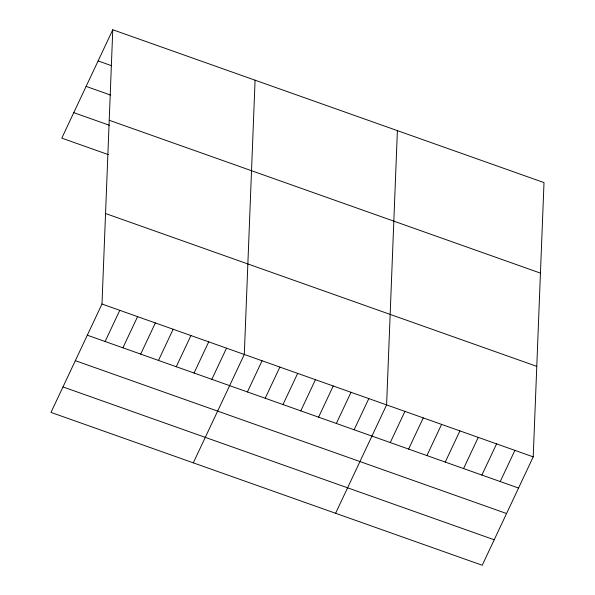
<?xml version="1.0" encoding="UTF-8"?>
<svg xmlns="http://www.w3.org/2000/svg" width="595" height="595" viewBox="0 0 595 595"><rect width="100%" height="100%" fill="white"/><g stroke="black" fill="none" stroke-linecap="round" stroke-linejoin="round"><path stroke-width="0.89" d="M101.99 304.023L112.775 29.75L544.009 182.598L533.217 456.871L482.225 565.25L50.992 412.402L101.99 304.023L533.217 456.871M255.084 80.191L244.3 354.464L193.301 462.843M397.386 130.632L386.601 404.905L335.602 513.284M112.775 29.75L61.783 138.129L108.364 154.641M105.107 341.508L119.781 310.33M122.897 347.815L137.571 316.637M140.688 354.114L155.355 322.944M158.478 360.421L173.145 329.243M176.261 366.728L190.936 335.55M194.052 373.028L208.719 341.857M211.842 379.335L226.509 348.164M247.416 391.949L262.083 360.771M265.206 398.248L279.873 367.078M282.989 404.555L297.664 373.377M300.78 410.862L315.447 379.684M318.57 417.169L333.237 385.991M336.353 423.469L351.028 392.298M354.144 429.776L368.811 398.598M390.261 442.576L404.927 411.398M408.587 449.076L423.253 417.898M426.913 455.569L441.587 424.391M445.238 462.062L459.913 430.892M463.572 468.562L478.239 437.385M481.898 475.055L496.565 443.885M500.224 481.556L514.891 450.378M98.108 60.928L111.659 65.733M86.119 86.401L110.685 95.111M109.22 120.264L540.446 273.112M73.765 112.648L109.346 125.262M105.553 213.516L536.779 366.364M87.324 335.201L518.55 488.049M75.334 360.674L506.561 513.522M62.981 386.929L494.207 539.777"/></g></svg>
